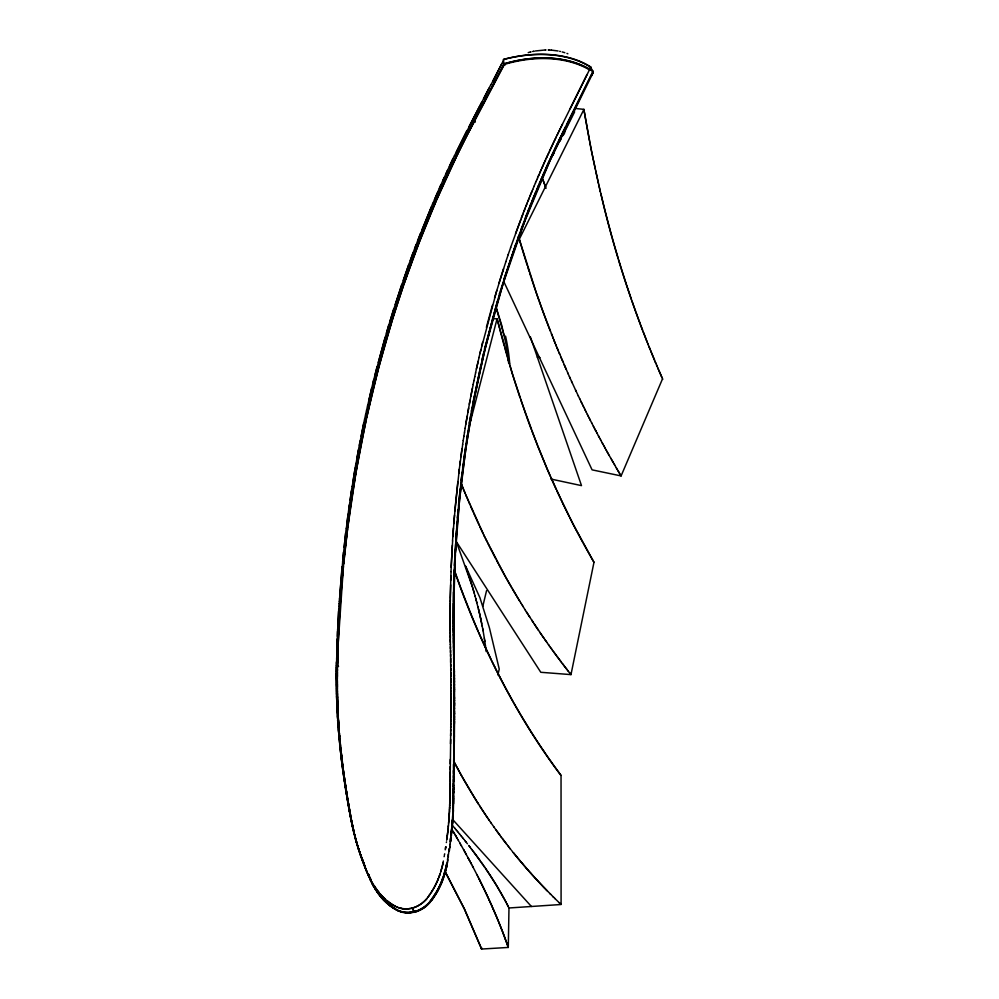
<?xml version="1.0" encoding="UTF-8"?>
<svg xmlns="http://www.w3.org/2000/svg" width="999" height="999" viewBox="0 0 999 999"><rect width="100%" height="100%" fill="white"/><g stroke="black" fill="none" stroke-linecap="round" stroke-linejoin="round"><path stroke-width="1.5" d="M336.263 677.347L336.426 678.983M336.426 677.085L336.263 675.736M337.362 679.582L337.387 686.9M450.212 617.157L450.099 621.977M450.861 698.101L450.974 693.93M450.849 700.699L450.974 697.027M450.849 701.748L450.974 699.088M453.334 618.581L453.484 592.02M454.046 705.744L454.195 695.379M454.195 706.256L454.033 711.538M454.545 705.369L454.545 702.859M454.533 708.441L454.545 705.032M336.263 676.535L336.426 678.433M336.426 676.273L336.263 674.924M336.975 678.621L337.125 681.293M337.125 679.133L336.975 678.084M450.099 616.033L450.224 612.424M450.212 614.785L450.087 619.592M450.849 703.833L450.974 701.698M450.836 706.455L450.974 702.222M450.961 704.832L450.836 709.64M454.033 708.366L454.195 701.573M454.183 712.05L454.195 709.402M454.545 708.291L453.996 719.392M454.533 710.976L454.52 717.045M336.426 675.461L336.276 674.113M337.362 678.883L337.387 675.212M450.099 613.661L450.237 610.064M450.961 708.004L450.824 712.287M450.949 710.651L450.799 715.434M454.021 714.173L454.033 712.062M454.17 717.307L454.17 715.222M454.52 714.085L454.533 713.049M454.508 718.144L454.52 716.633M336.426 674.662L336.276 673.314M336.438 673.85L336.288 671.965M336.975 676.473L337.362 682.567M337.125 676.985L336.988 674.849M450.112 611.288L450.249 607.704M450.799 715.946L450.924 713.823M454.17 717.831L453.983 721.952M454.145 720.404L453.971 724.013M454.495 719.717L454.508 717.906M454.508 719.243L454.47 723.85M454.483 722.552L454.495 721.453M336.438 673.314L336.288 671.141M337.375 676.548L337.412 672.489M337.138 675.361L337.013 673.214M450.124 608.928L450.274 605.344M450.786 717.494L450.911 715.908M450.761 720.054L450.911 716.42M450.899 718.993L450.749 722.127M454.133 722.452L453.946 726.635M454.12 725.037L453.921 729.345M454.483 723.651L454.358 736.338M336.451 671.69L336.301 670.317M450.874 721.041L450.724 724.774M450.861 723.663L450.699 727.759M453.271 786.663L453.309 783.191M453.346 779.37L453.246 789.472M453.421 788.361L453.808 785.251M453.484 782.067L453.384 775.649M454.095 727.16L453.896 732.342M453.783 788.373L453.796 786.925M453.808 785.776L453.846 780.931M454.07 730.144L453.846 736.837M453.783 788.086L453.733 792.719M453.846 781.168L453.871 778.77M336.463 670.878L336.313 669.48M337.15 673.738L337.013 672.664M337.387 674.525L337.4 673.513M337.163 673.189L337.038 670.978M450.149 606.58L450.299 602.996M449.975 784.964L450.037 779.794M449.962 786.375L450.112 783.466M450.137 781.73L450.074 776.011M449.937 788.536L450.099 785.776M450.174 778.121L450.212 774.899M450.836 726.086L450.649 731.305M450.799 729.457L450.599 735.801M453.234 790.271L453.421 788.636M453.521 778.296L453.434 770.691M453.396 790.534L453.771 788.91M453.871 778.858L453.946 771.977M453.558 774.225L453.446 769.792M454.033 733.691L453.621 768.88M453.933 772.314L453.971 769.118M454.308 741.433L454.37 735.851M336.463 670.042L336.326 668.643M450.174 604.22L450.349 599.475M450.087 774.949L450.124 771.927M450.212 774.375L450.187 766.583M450.074 787.961L449.925 789.335M450.262 770.117L450.674 739.485M450.749 733.066L450.499 743.805M450.062 788.76L449.912 790.409M453.284 603.296L453.346 624.525M453.221 791.345L453.234 790.546M453.608 769.779L453.509 764.41M453.771 743.518L453.833 738.186M453.221 792.132L453.396 790.796M453.746 791.208L453.196 793.206M453.971 769.692L453.996 766.695M453.696 761.738L453.896 746.166M454.308 740.509L454.208 749.287M453.996 767.419L454.158 753.171M453.683 796.215L453.733 792.294M454.158 753.795L454.208 748.925M336.476 669.218L336.338 667.807M336.488 668.368L336.351 667.245M337.175 671.515L337.063 669.592M337.412 672.752L337.462 669.068M450.199 601.873L450.649 584.877M450.224 763.885L450.287 759.415M450.049 789.834L449.887 792.032M450.025 790.896L449.875 793.119M453.459 602.11L453.708 583.116M453.184 794.292L453.371 792.657M453.371 793.194L453.159 796.49M336.501 667.819L336.363 665.858M337.2 670.117L337.075 668.481M450 792.532L449.85 794.23M453.134 797.614L453.334 795.379M453.321 796.478L453.121 798.738M453.683 796.166L453.096 799.862M453.646 798.538L453.671 797.252M336.513 666.982L336.376 665.309M337.437 670.454L337.113 666.845M450.249 598.351L450.924 575.986M449.825 795.916L449.987 793.631M449.975 794.754L449.812 797.04M453.271 799.287L453.059 802.422M453.633 799.712L453.646 798.326M453.608 800.886L453.633 799.4M506.73 903.546L508.978 907.979L508.291 947.439L481.555 949.05L464.248 908.678L445.304 871.915L446.59 867.057M336.538 665.596L336.413 663.686M449.787 798.176L449.937 796.44M449.925 797.564L449.737 800.449M449.9 798.701L449.725 801.023M453.047 802.984L453.234 801.56M453.209 802.697L453.022 804.12M453.596 802.047L453.608 800.486M453.596 801.573L453.171 814.997M453.546 803.808L453.571 802.672M336.551 665.047L336.451 662.337M337.475 668.418L337.287 665.746M337.25 667.369L337.849 646.865M337.487 667.844L338.186 644.78M449.862 800.699L449.712 801.585M453.184 803.833L452.997 804.969M336.576 663.423L336.463 661.8M449.7 802.16L449.85 801.26M449.825 802.11L449.687 802.996M453.171 804.682L453.159 805.519M336.613 662.075L337.2 638.923M337.287 665.471L337.587 654.457M449.812 802.684L449.675 803.558M449.812 802.959L449.775 804.083M452.972 806.368L453.109 807.192M336.688 659.24L337.525 631.38M453.746 587.537L454.32 569.842M449.662 804.12L449.625 805.219M449.75 805.182L449.6 806.056M449.737 805.456L449.55 807.429M452.934 807.754L453.071 808.578M452.922 808.029L453.047 809.128M450.661 580.481L451.086 571.553M337.525 651.947L338.149 639.31M453.846 578.683L455.656 543.668M452.897 808.865L453.034 809.689M481.618 947.614L481.568 949.05L480.781 947.015M452.872 809.415L453.009 810.239M453.384 810.014L453.359 810.713M449.687 807.117L449.525 807.991M452.859 809.977L452.897 812.811M337.787 644.367L338.599 629.27M450.974 571.615L452.36 545.254M449.662 807.679L449.45 809.977M453.359 810.988L453.146 815.371M338.286 642.22L343.431 566.358M449.637 808.228L449.425 810.551M452.834 810.539L452.809 814.56M451.148 567.195L452.622 540.921M337.462 636.413L337.637 628.87M338.099 636.825L339.423 614.235M454.358 565.471L456.518 530.756M337.799 628.883L338.599 611.301M449.538 810.514L449.263 813.448M452.709 813.398L452.972 818.543M337.924 626.373L338.748 608.791M449.513 811.088L449.45 812.249M338.586 626.798L339.585 611.738M455.369 554.72L453.808 601.123L453.996 648.688M452.622 815.147L453.022 817.607M455.494 552.41L459.552 499.737L465.771 448.938M449.425 812.836L449.2 814.597M452.559 816.308L452.772 821.528M449.363 813.985L449.125 815.746M452.647 817.457L452.51 819.717M339.435 611.763L339.735 609.228M449.288 815.147L449.051 816.882M452.997 818.169L452.884 819.829M338.911 608.803L338.911 606.293M452.51 540.983L454.52 515.184M339.073 606.306L339.073 603.783M339.598 609.253L339.897 606.73M449.213 816.283L448.938 818.531M339.235 603.796L339.248 601.286M339.76 606.755L340.072 604.233M455.781 539.373L457.167 522.215M452.347 819.717L452.547 824.45M339.398 601.298L339.41 598.776M339.922 604.258L340.234 601.735M452.784 536.65L453.396 528.046M449.138 817.407L448.901 819.08M452.31 820.279L452.31 822.439M339.573 598.788L342.045 566.658M340.097 601.76L340.422 599.238M339.747 596.291L343.494 552.11M340.272 599.263L340.597 596.74M452.435 820.816L452.347 821.902M340.447 596.765L342.407 574.525M449.026 819.043L448.601 822.814M452.747 821.815L452.684 822.639M340.634 594.28L343.306 564.785M456.693 526.498L458.254 509.515M448.951 820.117L448.514 823.9M452.659 822.914L452.597 823.738M453.708 523.763L457.854 481.568M452.11 822.976L452.447 825.698M452.06 823.513L451.848 827.846M457.367 517.994L458.641 505.307M452.097 825.124L449.388 850.823M452.36 826.523L451.71 833.278M454.77 511.001L459.34 469.143M448.626 823.863L448.301 826.098M451.735 827.297L451.748 828.97M342.707 569.667L345.866 540.771M458.504 505.332L460.352 488.573M448.476 825.511L448.189 827.234M451.635 828.408L451.623 830.132M342.657 561.8L345.642 532.991M343.681 563.923L347.54 529.245M448.364 826.635L447.952 829.57M451.523 829.545L451.511 831.305M458.903 501.123L460.814 484.428M343.644 559.964L348.813 517.207M451.398 830.706L451.461 835.501M448.139 828.958L447.814 830.768M451.286 831.892L451.048 835.514M448.002 830.144L447.752 831.368M344.156 547.327L346.216 528.259M447.877 831.343L447.477 833.79M460.664 484.44L462.287 472.015M447.814 831.942L447.252 835.601M461.138 480.307L463.336 463.798M346.278 536.038L350.1 507.892M447.527 834.365L447.177 836.2M450.674 837.324L450.974 839.485M458.716 473.339L462.699 444.468M450.599 837.924L450.499 840.022M346.366 528.284L348.039 514.148M447.34 835.876L447.102 836.8M450.524 838.523L450.462 840.309M347.839 526.91L355.944 472.452L366.096 420.005M447.265 836.475L447.028 837.387M450.949 839.759L450.836 840.609M346.953 523.563L349.325 504.832M462.662 467.932L465.621 447.39M447.19 837.075L446.803 839.135M459.752 465.084L460.289 460.964M450.799 840.896L450.686 841.757M447.003 838.536L446.64 840.246M450.212 840.883L450.262 841.757M460.839 456.843L461.988 448.626M463.736 459.702L466.221 443.306M348.826 509.502L351.398 490.871M349.313 512.562L352.16 493.956M446.328 842.532L446.541 841.845M449.65 845.004L449.912 844.355M449.975 846.84L449.85 847.714M350.149 500.187L352.11 486.251M350.624 503.246L357.48 461.95M466.083 446.84L474.438 397.764L484.677 350.524M462.587 444.53L463.311 440.384M449.275 848.713L448.963 849.649M449.225 849.038L446.915 865.484M466.083 443.331L467.47 435.177M445.616 847.302L445.841 846.665M445.791 846.977L445.479 848.251M445.741 847.289L445.529 847.939M448.988 850.611L449.088 849.974M463.199 440.447L463.936 436.301M445.641 847.926L445.379 848.875M466.695 439.26L468.119 431.131M445.454 849.175L445.229 849.799M463.823 436.363L464.572 432.242M352.26 486.276L355.132 467.919M352.734 489.36L358.291 457.43M464.46 432.305L465.222 428.184M448.214 854.482L448.389 857.117M352.997 481.68L355.931 463.374M465.109 428.246L468.668 408.104M467.982 431.168L468.781 427.097M444.705 853.82L444.393 854.969M465.771 424.213L467.145 416.158M468.631 427.135L470.829 415.072M444.38 855.806L444.105 856.68M447.465 859.028L447.814 860.551M469.305 423.114L472.265 407.13M447.614 861.687L447.465 862.537M447.34 863.273L447.352 863.186A90.385 78.197 -48.1 0 1 441.758 882.567L437.337 891.682L431.843 900.124M356.081 463.399L358.404 449.8M467.844 412.162L470.129 400.162M356.88 458.866L360.115 440.821M471.403 411.126L481.019 364.36M443.356 861.013L443.194 861.887M358.154 457.442L359.977 448.439M469.28 404.195L472.427 388.361M358.991 452.934L364.448 426.173M472.852 403.196L483.666 352.959M446.516 864.41L446.89 863.323L446.491 864.547M359.403 445.342L363.736 423.027M470.779 396.278L473.214 384.453M446.628 864.709L446.328 865.384M360.714 443.968L365.384 421.765M443.206 862.437L442.919 863.273A77.959 67.607 -47.8 0 1 442.395 865.559M361.151 436.388L364.672 418.606M446.541 865.134L446.266 865.671A79.133 68.706 -48 0 1 445.741 867.981L443.981 874.462M446.89 865.621L446.628 866.87M473.101 384.515L474.013 380.557M556.805 490.759L573.176 524.35L593.98 562.3L570.978 674.612L540.796 672.29L455.681 540.621M443.094 862.986L443.069 863.136A78.097 67.732 -47.8 0 1 442.52 865.559L442.257 866.145M446.466 865.546L446.428 865.696A79.283 68.844 -48 0 1 445.904 868.019L443.806 874.999M473.901 380.631L474.825 376.685M474.712 376.748L475.649 372.814M365.247 421.765L366.333 417.357M364.822 418.631L365.634 414.198M475.536 372.877L478.196 361.288M366.558 417.832L378.708 367.345L392.944 317.682M365.771 414.223L366.596 409.802M366.196 417.37L367.307 412.974M476.373 369.018L479.07 357.467M366.745 409.84L367.582 405.419M367.17 412.974L368.281 408.591M367.719 405.457L371.653 388.037M368.144 408.603L369.268 404.233M497.889 674.987L499.238 669.093L489.498 628.146M368.718 401.086L373.763 379.433M369.143 404.245L373.376 386.925M481.743 360.577L497.402 300.986M478.958 357.53L480.844 349.862M370.142 399.887L375.512 378.359M479.845 353.721L496.803 290.472M482.804 606.331L486.538 590.709M481.655 346.141L482.567 342.357M484.428 349.213L499.562 293.706M485.164 348.514L503.046 283.766L525.024 220.329M372.839 383.766L377.035 366.633M374.313 382.642L378.808 365.609M442.37 866.145L440.646 871.94M374.975 375.187L385.102 337.275M442.232 866.732L440.484 872.464M376.461 374.101L379.932 361.388M470.054 422.939L497.077 318.768L492.47 318.781M486.376 327.36L492.432 305.157M378.284 362.437L388.748 324.887M379.807 361.401L384.553 344.667M380.944 357.192L385.739 340.509M445.354 872.015L441.958 882.067M385.614 340.509L386.938 336.376M386.813 336.376L393.131 315.884M386.438 333.179L393.793 308.541M494.542 297.827L503.546 268.818M388.024 332.255L390.484 324.038M499.413 293.731L515.859 243.843M390.122 320.829L401.748 284.34M391.745 319.955L398.326 299.675M393.269 316.646L403.484 285.427M498.901 283.291L505.881 261.676M394.28 311.813L396.878 303.708M443.968 875.049L442.445 878.945M503.846 279.308L518.356 236.863M443.881 875.311L441.745 880.781M395.217 304.533L408.728 264.473M398.189 299.675L409.303 267.782M399.525 295.654L413.611 256.006M440.272 873.488L439.548 875.249M505.769 261.75L508.266 254.57M440.184 873.738L439.935 874.5M508.154 254.645L510.689 247.515M403.821 284.44L419.143 242.507L436.188 200.936M403.259 280.394L413.049 252.697M510.576 247.577L520.804 219.618M439.847 874.749L439.448 875.511M439.56 875.536L438.986 876.785M410.601 263.836L416.546 248.227M410.289 260.577L415.984 244.905M515.546 233.566L522.739 214.56M518.219 236.9L549.999 160.714L593.281 72.24L591.508 75.799M439.36 876.073L438.923 876.935M520.766 229.957L525.424 217.982M442.495 879.282L441.57 881.255M414.647 248.838L420.467 233.329M414.947 252.11L419.518 240.509M438.873 877.397L438.336 878.471M521.341 218.007L523.389 212.874M417.607 241.084L432.804 203.247M417.894 244.355L425.549 225.299M525.274 218.019L527.372 212.962M523.276 212.949L524.7 209.515M525.924 216.346L529.345 207.954M523.926 211.276L525.349 207.842M441.845 880.993L441.196 882.192M438.449 878.483L437.974 879.395M420.891 236.663L427.085 221.541M525.237 207.917L526.673 204.495M527.884 211.326L531.343 202.972M525.899 206.244L527.335 202.822M438.324 878.795L437.912 879.545M441.658 881.468L441.133 882.342M422.102 229.57L431.356 207.018M527.222 202.909L528.671 199.5M529.857 206.318L532.679 199.65M527.897 201.236L529.345 197.827M441.883 882.229L441.758 882.529A71.903 62.625 -48.1 0 1 431.443 900.661L424.887 907.254L416.795 911.587M529.233 197.902L530.694 194.505M531.868 201.336L534.715 194.693M529.907 196.241L532.055 191.196M533.216 198.027L536.088 191.396M441.283 882.392L440.372 884.115A71.878 62.575 -48.1 0 1 435.901 892.781L433.603 896.403M426.96 221.528L428.621 217.794M531.268 192.932L532.742 189.535M437.962 879.719L437.1 881.43A70.492 61.301 -48 0 1 432.717 889.934L432.267 890.683M441.221 882.554L440.522 884.177A72.065 62.737 -48.1 0 1 436.039 892.869L432.067 898.625M428.509 217.782L430.182 214.048M532.629 189.623L534.115 186.239M535.252 193.069L537.462 188.099M437.837 880.019L437.275 881.318M430.057 214.048L441.383 188.149M534.003 186.313L535.501 182.942M536.625 189.785L538.861 184.815M431.618 210.314L436.388 199.188M535.402 183.017L536.201 181.294M538.011 186.488L540.259 181.531M536.088 181.368L536.9 179.645M536.8 179.72L537.612 177.997M539.41 183.204L542.382 176.623M432.929 203.297L440.884 184.765M537.499 178.072L539.023 174.713M538.211 176.436L540.459 171.428M503.771 281.531L592.082 469.855L621.091 475.924L662.524 378.846M434.528 199.575L437.749 192.183M540.821 179.932L543.818 173.351M436.6 200L456.318 157.005M539.622 173.152L541.171 169.793M541.058 169.867L542.981 165.697M542.957 175.012L544.53 171.716M437.999 195.492L444.692 180.807M541.783 168.232L543.344 164.872M545.117 170.117L545.616 169.268M544.393 171.753L545.254 170.08M439.373 188.499L444.205 177.435M543.231 164.96L544.068 163.249M545.479 169.306L549.263 161.176M544.43 162.437L543.593 164.148M546.565 166.858L545.841 168.494M544.692 161.701L545.529 160.002M545.167 160.814L544.318 162.512M546.928 166.046L547.652 164.435M545.417 160.077L546.628 157.58M442.669 181.144L447.577 170.117M442.907 184.465L448.052 173.501M546.153 158.466L546.99 156.768M548.751 162.013L548.014 163.624M546.878 156.855L547.727 155.17M549.113 161.214L549.987 159.578M547.252 156.044L548.813 152.785M550.349 158.779L549.475 160.402M548.339 153.659L549.912 150.424M550.574 158.017L551.448 156.393M551.086 157.193L550.212 158.816M446.241 177.148L460.189 148.164M551.298 156.431L553.259 152.485M446.004 173.814L452.722 159.178M550.636 148.863L549.438 151.286M551.66 155.644L552.022 154.857M550.998 148.077L550.162 149.725M552.385 154.083L553.983 150.924M550.886 148.152L552.097 145.742M551.361 147.303L551.723 146.516M553.483 151.736L554.345 150.15M449.637 169.842L451.348 166.209M551.985 145.817L552.822 144.181M554.208 150.187L555.082 148.601M449.4 166.508L454.458 155.557M552.347 145.042L553.933 141.846M554.57 149.413L556.181 146.266M553.084 143.481L553.446 142.707M555.307 147.864L556.918 144.718M554.195 141.146L555.494 138.561M554.695 140.235L553.821 141.92M556.406 145.529L557.717 143.057M453.683 650.149L453.946 646.603C449.812 469.068 484.977 289.585 564.51 130.245L564.622 132.942L563.061 135.502M554.982 139.473L555.894 137.725M557.167 143.918L558.916 140.547M555.781 137.8L556.293 136.888M557.105 135.202L556.181 136.963M558.366 141.421L559.727 138.886M454.582 155.607L466.883 130.532M454.807 158.953L463.736 141.021M557.405 134.453L557.917 133.529M556.992 135.29L557.517 134.365M559.178 139.748L560.539 137.2M456.755 156.119L458.054 153.434M558.216 132.767L558.741 131.843M557.804 133.604L558.329 132.68M559.977 138.074L561.351 135.527M456.331 151.998L481.655 102.323M558.628 131.93L559.153 131.006M560.801 136.401L562.175 133.854M458.491 152.535L459.802 149.862M559.452 130.245L559.977 129.321M559.04 131.081L559.565 130.157M561.613 134.728L562.999 132.168M560.689 127.71L561.113 127.01M560.277 128.559L560.801 127.635M559.865 129.395L560.389 128.471M563.411 131.331L562.437 133.042M460.252 148.963L466.958 135.589M561.613 125.849L562.499 124.213M561.151 126.786L561.875 125.462M560.839 127.397L561.413 126.386M563.723 130.432L564.635 128.846M563.424 131.056L564.173 129.783M563.274 131.356L563.723 130.707M562.075 124.912L587.087 74.463M570.154 108.754L590.509 67.682M564.647 128.571L592.919 71.591A12.15 9.441 -17.2 0 0 590.397 67.782M564.185 129.508L565.559 126.998M566.733 124.625L593.069 71.553A103.209 70.405 -22.2 0 0 504.283 63.861L463.623 141.009M520.067 241.845L519.305 239.223L583.94 109.353L584.315 111.588M552.971 155.132L554.37 152.347M559.952 141.184L561.351 138.386M562.749 135.589L574.625 111.863M465.522 137.475L470.929 126.96M503.608 60.215L491.021 84.69M467.407 134.703L504.42 64.386A103.259 70.467 -22.2 0 1 589.248 69.693M501.835 63.686L492.844 81.169M468.806 127.073L479.795 105.882M490.909 84.603L479.907 105.944M489.073 88.137L483.528 98.764M472.614 123.476L504.183 63.711A12.275 3.746 56 0 1 503.521 60.115M432.205 890.983L431.481 891.932M431.643 891.682L432.817 889.984A70.654 61.451 -48 0 0 437.212 881.468M431.58 891.982L430.644 893.218M431.418 892.232L429.245 895.254M433.554 896.765L431.868 898.9M430.194 894.068L429.145 895.391M427.859 897.327L429.233 895.454M432.092 898.863L430.219 901.086M431.905 899.125L431.393 899.824M428.758 896.115L427.909 897.264M431.306 899.949L430.382 901.135A29.246 25.837 -49.1 0 1 414.448 911.662L412.712 912.162M427.285 898.064L427.247 898.113A27.722 24.463 -49 0 1 412.225 908.091L412.013 908.253M430.444 901.922L429.77 902.709A28.247 24.963 -49.2 0 1 419.692 910.389L410.339 912.899M416.658 911.637L415.584 912A7.118 1.336 78.2 0 0 415.584 911.65M528.209 52.635L528.846 52.46M529.308 52.335L530.282 52.073M530.469 52.023L531.093 51.873M532.704 51.498L533.404 51.349M533.516 51.324L534.215 51.186M413.623 912L414.473 911.825A14.473 3.484 76.8 0 1 412.225 908.203A27.885 24.613 -49 0 0 427.335 898.188M414.86 912.212L406.581 912.936L397.764 910.688L398.863 911.175A28.959 25.599 -49.1 0 0 409.615 912.949L410.177 912.911M411.613 908.216L410.876 908.478M413.411 911.862L412.075 912.274M411.064 908.328L410.389 908.566M535.377 50.974L545.229 49.975M412.537 912.025L411.451 912.349M410.252 908.466L408.766 908.778M409.802 908.528L408.479 908.815M411.151 912.224L410.389 912.474M408.641 908.665L407.892 908.865M410.539 912.287L409.602 912.537M410.239 912.312L408.141 912.587M508.978 907.979L561.088 904.507L561.038 775.324L559.865 773.75M407.617 908.753L406.668 908.928M409.453 912.374L407.317 912.587M407.317 908.778L406.206 908.928M545.417 49.962L546.028 49.95M406.556 908.803L405.894 908.928M407.992 912.412L406.506 912.562M405.769 908.803L405.107 908.915M548.189 49.962L548.863 49.987M405.457 908.803L404.807 908.915M407.167 912.412L405.731 912.512M548.975 49.987L549.65 50.012M404.995 908.79L404.695 908.778M406.368 912.374L403.559 912.237M550.549 50.062L551.223 50.1M551.56 50.125L558.079 50.986M403.371 908.803L404.12 908.74M403.971 908.728L402.222 908.653M576.51 108.591L583.828 109.353L591.096 149.326L600.274 191.796M403.421 908.678L402.46 908.69M405.045 912.262L401.011 911.662M537.3 357.142L540.047 357.63M403.346 912.025L401.273 911.725M401.123 908.453L402.16 908.503L400.574 908.328M550.998 479.07L581.505 485.626L530.332 336.725M559.652 51.311L560.389 51.473M401.061 908.303L400.499 908.166M399.787 908.141L400.424 908.153L399.463 908.041M562.162 51.923L564.81 52.697M401.248 911.538L399.063 910.826M399.538 907.916L398.564 907.766M398.651 907.641L396.79 907.104L397.752 907.329M566.97 53.434L567.844 53.759M398.876 910.751L393.631 907.966M398.738 910.888L397.152 910.189M396.878 906.98L394.967 906.23M395.716 906.443L395.117 906.318M396.541 909.889L397.152 910.401M397.19 910.414L395.529 909.502A70.342 62.35 -45.7 0 1 380.869 896.952L384.453 900.898M396.103 909.652L395.454 909.29M395.404 909.053L389.41 905.319L383.379 899.55M395.242 909.34L392.719 907.379M392.869 905.007L394.031 905.531L392.457 904.744M392.844 904.807L391.183 903.908M392.432 904.545L390.746 903.608M393.394 908.029L391.708 906.905M391.183 903.733L390.422 903.383M392.145 906.98L391.283 906.605M390.746 903.433L389.685 902.859M391.596 906.605L385.864 902.234M391.383 906.455L388.773 904.732M389.797 902.759L388.811 902.222M389.585 902.596L388.586 902.047M388.474 901.772L387.412 901.135M388.249 901.597L386.688 900.536M388.648 904.382L384.79 900.973M387.3 900.836L386.438 900.324M385.676 899.462L384.677 898.775M385.427 899.237L383.753 897.889M386.113 902.459L381.793 897.814M384.69 898.563L383.529 897.689M338.561 666.358L337.537 665.396C341.633 476.66 385.939 287.824 474.687 120.692L475.374 122.053M560.938 904.357L559.253 902.746M559.552 903.034L554.745 898.363M555.019 898.638L552.934 896.578M383.666 897.589L382.817 896.977M553.583 897.214L546.728 890.309M550.686 894.33L549.925 893.556M383.154 897.077L381.618 895.703M547.452 891.046L546.053 889.622M546.478 890.059L543.406 886.875M545.916 889.472L544.992 888.511M382.767 896.69L381.343 895.404M544.755 888.273L544.068 887.562M543.98 887.474L541.383 884.739M543.194 886.637L540.297 883.591M541.096 884.44L536.401 879.407M383.166 899.575L372.04 883.591M540.084 883.366L539.46 882.704M539.16 882.379L538.411 881.58M538.224 881.38L537.45 880.544M537.25 880.331L533.703 876.46M536.163 879.145L535.564 878.496M535.389 878.308L534.665 877.509M534.477 877.309L529.57 871.852M381.655 895.516L380.694 894.679M533.454 876.185L532.779 875.436M452.959 819.842L531.406 906.48M532.43 875.049L531.68 874.212M531.393 873.9L530.669 873.076M530.506 872.901L527.347 869.33M529.27 871.515L528.371 870.491M381.118 894.917L380.119 894.018M528.221 870.329L525.124 866.77M527.185 869.142L526.223 868.031M526.061 867.844L519.505 860.164M380.644 894.38L379.932 893.78M524.812 866.42L524.125 865.609M523.788 865.209L522.877 864.16M381.643 897.851L380.919 896.977A91.109 81.006 -44 0 1 370.829 880.643L370.267 879.882M521.903 863.011L522.639 863.873M452.197 825.174L454.932 828.408M521.715 862.786L520.616 861.488M520.404 861.225L517.132 857.292M454.795 828.246L456.493 830.269M519.118 859.702L518.444 858.878M456.406 830.169L457.592 831.593M518.244 858.641L512.999 852.222M457.492 831.48L459.528 833.94M516.92 857.042L516.221 856.193M515.959 855.868L514.972 854.657M459.478 833.878L461.513 836.375M514.747 854.395L514.11 853.596M461.351 836.188L462.587 837.711M513.811 853.233L513.286 852.584M462.5 837.599L463.199 838.473M379.47 892.969L377.859 891.17M463.374 838.685L464.11 839.61M511.838 850.773L512.387 851.448M464.597 840.221L465.297 841.096M511.113 849.862L510.027 848.488M465.172 840.933L465.884 841.832M510.389 848.938L509.315 847.577M465.746 841.67L467.42 843.793M569.53 672.777L570.978 674.612L566.658 669.093M378.971 892.344L377.772 891.058M379.657 895.504L380.681 896.777L378.059 893.106M568.381 671.316L567.807 670.579M508.666 846.752L507.667 845.479M508.928 847.09L508.341 846.34M567.232 669.842L564.647 666.495M565.796 667.981L566.371 668.731M506.88 844.467L507.467 845.216M469.23 846.116L470.129 847.277M468.731 845.479L471.341 848.863M565.222 667.245L562.35 663.511M506.356 843.78L504.058 840.783M506.68 844.205L504.857 841.832M563.498 665.009L564.36 666.121M471.266 848.763L472.327 850.149M562.924 664.26L553.271 651.323M504.557 841.433L500.936 836.638M378.971 894.617L376.673 891.108M503.796 840.434L502.46 838.661M472.215 850.012L473.276 851.41M560.639 661.251L561.213 662M559.79 660.114L560.364 660.876M473.164 851.26L473.776 852.085M473.738 852.035L474.338 852.834M558.653 658.603L559.215 659.365M558.366 658.216L556.942 656.318M501.498 837.387L499.55 834.764M474.587 853.158L475.087 853.833M474.188 852.622L476.311 855.481M556.381 655.556L555.819 654.782M559.715 773.551L558.466 771.852M560.901 775.399C514.56 713.486 479.67 643.518 454.358 570.579M500.099 835.514L498.776 833.703M475.337 854.157L480.432 861.15M376.386 889.147L377.572 890.521M554.682 653.246L555.531 654.395M558.179 771.478L556.493 769.18M499.35 834.49L497.327 831.73M476.548 855.806L477.035 856.468M377.497 890.409L376.86 889.822M553.833 652.097L554.395 652.859M498.626 833.516L498.051 832.729M477.272 856.792L483.066 864.884M553.434 651.548L551.011 648.214M556.181 768.731L554.57 766.52M497.764 832.329L496.128 830.082M552.147 649.775L551.585 648.988M497.14 831.468L496.565 830.669M377.934 893.218L377.26 891.97M550.399 647.364L551.161 648.413M554.295 766.146L550.986 761.5M496.228 830.206L493.768 826.772M550.449 647.439L546.64 642.082M549.338 645.866L548.488 644.692M376.935 889.634L376.148 888.81M493.931 826.997L491.158 823.076M481.318 862.412L482.205 863.66M546.253 641.533L545.691 640.746M546.815 642.332L541.083 634.09M550.736 761.151L549.338 759.178M544.855 639.547L545.417 640.347M549 758.691L547.552 756.618M482.505 864.073L484.79 867.369M491.246 823.188L490.596 822.252M544.03 638.349L542.632 636.351M490.684 822.377L489.123 820.129M376.298 888.735L375.649 888.074M547.327 756.28L545.566 753.733M483.878 866.046L485.989 869.13M541.808 635.152L542.357 635.951M376.96 891.845L375.899 889.947M489.348 820.454L488.411 819.093M376.211 888.611L375.025 887.137M541.246 634.34L536.288 627.022M545.342 753.408L543.756 751.073M488.836 819.717L486.376 816.096M539.872 632.317L540.422 633.129M487.662 817.994L487.087 817.145M485.726 868.743L488.374 872.664M543.643 750.923L540.222 745.828M486.95 816.945L485.664 815.047M486.251 869.505L489.922 875.012M537.937 629.482L538.486 630.294M537.112 628.246L537.662 629.07M486.088 815.684L485.202 814.36M536.013 626.61L535.189 625.374M536.525 627.384L528.109 614.522M484.915 813.935L483.641 812.012M485.302 814.51L481.63 808.953M534.365 624.138L534.915 624.962M539.922 745.379L538.498 743.231M488.598 873.001L494.255 881.78M533.279 622.489L531.63 619.992M538.224 742.806L536.8 740.646M482.904 810.888L479.632 805.856M375.112 887.274L374.625 886.513M536.463 740.109L534.952 737.799M490.571 876.011L490.134 875.349M480.894 807.816L477.909 803.171M490.784 876.323L491.396 877.272M528.921 615.796L529.732 617.057M534.715 737.424L533.091 734.902M491.595 877.584L494.967 882.929M375.624 889.847L375.149 889.098M528.371 614.947L527.297 613.261M374.775 886.45L374.413 885.863M527.709 613.898L526.373 611.8M532.892 734.59L531.243 731.992M526.748 612.412L525.037 609.69M478.608 804.27L476.373 800.723M477.772 802.946L474.8 798.213M531.106 731.768L529.408 729.07M525.137 609.852L522.714 605.981M476.061 800.236L462.662 777.684M374.325 886.038L373.364 884.452M529.345 728.958L527.647 726.223M523.051 606.518L521.728 604.383M494.493 882.167L495.666 884.065M474.525 797.764L473.239 795.679M521.066 603.321L521.915 604.682M527.522 726.023L525.799 723.226M495.204 883.303L497.752 887.499M374.887 888.673L374.438 887.587M521.103 603.384L519.505 600.774M472.964 795.229L471.69 793.131M495.904 884.44L496.366 885.201M519.093 600.099L519.755 601.173M525.711 723.089L520.779 714.884M507.617 580.556L518.706 599.462M518.444 599.025L519.243 600.337M497.052 886.338L496.603 885.576M517.907 598.139L516.583 595.941M471.416 792.669L470.167 790.596M497.277 886.712L504.582 899.487M620.154 474.363L621.091 475.924M516.058 595.054L514.473 592.395M469.592 789.635L468.618 788.011M619.23 472.802L620.292 474.587M619.492 473.251L617.107 469.205M520.417 714.26L519.168 712.15M498.226 888.298L499.413 890.309M452.172 829.807L453.696 832.379M617.906 470.554L618.693 471.903M514.21 591.945L512.362 588.811M468.481 787.774L464.185 780.369M454.021 832.941L454.72 834.128M453.608 832.242L454.095 833.054M616.321 467.844L617.37 469.655M518.881 711.663L517.332 709.003M454.695 834.09L455.507 835.476M616.445 468.069L614.61 464.897M593.98 562.3L590.884 556.93M455.357 835.226L455.819 836.013M511.575 587.462L510.264 585.202M499.812 890.983L500.574 892.319M456.019 836.363L456.443 837.075M455.694 835.788L456.131 836.55M372.977 883.803L372.515 882.979M613.686 463.311L614.735 465.122M516.933 708.291L515.659 706.081M457.005 838.049L457.979 839.747M456.68 837.487L457.055 838.149M456.343 836.925L456.743 837.612M373.913 886.687L373.551 886.063M613.948 463.761L611.588 459.652M612.375 461.026L613.161 462.4M509.74 584.29L503.346 572.927M458.054 839.884L459.128 841.757M515.334 705.519L513.861 702.921M610.801 458.279L611.85 460.114M590.372 556.031L583.491 543.731M463.911 779.882L459.652 772.277M500.961 892.981L501.71 894.305M459.79 842.919L461.438 845.816M459.64 842.656L460.389 843.98M610.938 458.504L609.115 455.282M373.476 886.288L373.114 885.626M507.342 580.082L505.469 576.76M513.361 702.047L512.137 699.862M608.204 453.671L609.24 455.519M462.387 777.197L461.026 774.762M461.238 845.466L463.686 849.824M608.453 454.133L606.131 449.95M502.085 894.967L503.896 898.238M606.905 451.348L607.679 452.734M511.8 699.263L510.364 696.69M444.88 871.215L464.535 909.252L480.507 946.328M504.945 575.811L484.303 536.113L465.734 494.73M463.836 850.099L465.609 853.308M463.598 849.662L464.06 850.499M605.282 448.426L606.381 450.412M460.889 774.512L454.22 762.175M464.423 851.173L465.022 852.247M604.582 447.152L605.344 448.551M510.139 696.266L508.653 693.568M465.322 852.771L466.046 854.108M603.633 445.429L604.732 447.427M503.084 572.452L500.961 568.581M373.226 885.476L372.902 885.251M504.807 65.272L504.832 65.322A8.217 6.181 12.4 0 1 504.595 64.848L504.47 64.535M603.034 444.33L603.808 445.741M459.378 771.777L458.017 769.28M466.196 854.382L468.044 857.779M465.896 853.82L466.346 854.657M372.302 882.242L371.715 881.493M602.26 442.919L603.084 444.418M582.979 542.807L576.46 530.644M508.528 693.343L504.97 686.75M602.534 443.419L600.724 440.084M500.699 568.094L498.851 564.672M457.879 769.03L456.531 766.52M468.506 858.628L468.843 859.252M468.219 858.091L468.581 858.765M467.932 857.567L468.319 858.266M599.8 438.386L600.899 440.397M504.345 899.05L506.755 903.583M469.08 859.677L470.204 861.787M468.793 859.152L469.38 860.226M599.188 437.237L599.962 438.661M469.505 860.464L470.067 861.525M598.426 435.814L599.263 437.375M498.326 563.698L496.491 560.239M456.243 765.996L455.169 763.973M505.082 900.411L505.506 901.21M470.154 861.7L470.766 862.836M598.726 436.363L596.79 432.729M504.832 686.5L502.747 682.554M470.679 862.674L471.041 863.348M470.941 863.161L471.59 864.397M595.941 431.118L596.903 432.942M454.907 763.461L454.021 761.787M505.719 901.61L506.343 902.796M471.453 864.135L472.689 866.483M596.141 431.506L594.118 427.647M472.477 866.071L472.827 866.732M372.602 884.315L372.227 883.965M594.88 429.095L595.641 430.544M576.211 530.169L569.792 517.694M495.716 558.753L492.345 552.247M502.697 682.454L500.536 678.309M473.101 867.257L477.085 874.962M472.814 866.707L473.151 867.344M593.394 426.248L594.243 427.884M593.618 426.673L591.708 422.977M506.893 903.858L507.38 904.819M499.95 677.172L500.487 678.221M588.861 417.395L591.858 423.276M499.825 676.91L498.339 674.025M507.554 905.131L508.354 906.73M590.359 420.342L589.61 418.868M491.82 551.236L490.022 547.689M498.026 673.401L496.153 669.692M477.547 875.873L477.934 876.647M477.147 875.087L477.472 875.723M588.111 415.921L589.185 418.032M477.984 876.747L478.334 877.434M587.375 414.435L588.349 416.371M478.621 878.009L479.108 878.983M478.496 877.759L478.921 878.596M585.826 411.351L587.499 414.697M569.305 516.72L563.236 504.395M489.51 546.665L487.712 543.081M496.116 669.605L494.905 667.195M479.258 879.27L479.695 880.144M479.008 878.77L479.495 879.757M371.715 882.542L372.09 883.316M371.965 883.054L371.753 882.629M479.757 880.281L480.257 881.293M479.632 880.032L481.131 883.041M586.138 411.963L583.741 407.13M370.941 880.007L370.641 879.382M585.389 410.464L584.652 408.978M494.78 666.92L491.808 660.876M480.382 881.543L482.829 886.525M487.2 542.045L485.427 538.424M583.179 405.969L583.916 407.48M481.868 884.54L481.368 883.541M370.154 878.371L370.841 879.42M582.442 404.47L583.329 406.281M482.105 885.039L483.666 888.261M370.579 879.257L370.304 878.308M581.668 402.884L582.504 404.583M371.453 882.017L371.328 881.755M581.705 402.959L579.62 398.613M580.968 401.436L581.455 402.447M484.915 537.375L483.653 534.765M482.954 886.775L484.503 889.997M491.383 659.977L485.389 647.277M562.999 503.896L547.09 468.906L531.93 431.193M483.791 888.511L485.314 891.707M578.296 395.854L579.757 398.913M483.154 533.716L481.393 530.019M484.74 890.484L486.925 895.129M578.384 396.041L576.123 391.246M485.551 892.207L486.126 893.418M371.116 881.73L369.705 878.196M480.894 528.958L479.882 526.823M486.363 893.918L488.499 898.526M575.536 390.01L576.223 391.446M575.636 390.222L572.052 382.442M487.037 895.379L487.724 896.827M479.145 525.212L478.146 523.064M487.949 897.314L490.034 901.885M485.352 647.202L478.783 632.567M488.723 899L489.273 900.211M556.093 489.223L550.724 477.272M477.647 521.99L476.66 519.817M369.942 877.534L369.355 876.635M571.515 381.256L572.177 382.729M489.385 900.449L490.684 903.321M571.578 381.393L569.905 377.722M476.411 519.28L475.424 517.107M490.147 902.134L492.282 906.892M569.442 376.673L570.167 378.309M569.505 376.823L567.782 372.977M474.937 516.008L473.713 513.261M490.896 903.795L491.545 905.231M369.692 876.972L369.23 876.348M370.204 879.744L369.692 878.583M491.645 905.469L495.429 914.16M370.292 879.52L369.817 878.883M568.169 373.851L556.868 347.402M369.068 875.549L368.456 874.6M369.193 875.848L368.643 875.012M473.214 512.162L472.115 509.677M492.382 907.129L493.206 909.015M368.806 874.962L368.281 874.2M662.724 379.333L655.107 361.65M368.556 874.412L368.057 873.688M369.842 878.433L368.206 875.174M661.862 377.31L660.739 374.75M565.446 367.644L566.146 369.255M550.262 476.223L537.999 446.89M369.168 876.96L368.681 876.285M369.068 877.172L369.518 877.759L368.843 876.66M565.209 367.108L564.16 364.71M471.628 508.566L470.541 506.056M493.319 909.252L494.33 911.6M660.514 374.238L659.178 371.153M478.271 631.38L475.561 625.074M369.068 876.66L368.381 875.611M368.843 876.148L368.269 875.324M469.942 504.657L468.856 502.122M494.43 911.837L496.515 916.72M368.294 874.949L366.833 871.965M367.819 874.287L368.619 875.636M657.854 368.057L658.516 369.605M562.899 361.775L561.975 359.628M367.57 873.7L368.406 875.112M656.53 364.935L657.192 366.496M561.525 358.554L560.951 357.205M468.369 500.986L467.295 498.439M475.299 624.462L472.34 617.382M495.529 914.397L499.625 924.275M367.545 873.188L366.621 871.453M367.157 872.739L367.932 874M655.868 363.374L646.228 339.797M559.702 354.22L559.015 352.597M496.615 916.945L497.564 919.255M366.321 869.205L365.846 868.493M466.808 497.302L464.198 490.984M654.557 360.239L653.246 357.08M365.909 869.717L366.67 871.103M367.083 872.015L366.408 870.928M366.521 871.19L366.933 871.752L366.133 870.266M558.341 350.961L557.654 349.325M497.664 919.48L498.513 921.54M652.809 356.031L651.947 353.921M557.542 349.051L554.507 341.621M465.147 493.294L462.549 486.925M471.953 616.47L470.679 613.336M365.334 868.331L366.221 870.042M365.622 869.03L366.546 870.678M556.418 346.303L555.631 344.38M498.701 922.002L500.524 926.548M365.01 866.021L364.51 865.234M651.51 352.859L650.649 350.736M463.611 489.535L461.026 483.116M470.554 613.024L462.787 593.244M366.084 869.567L364.148 864.747M555.182 343.281L542.919 311.513M365.222 868.056L365.796 868.893M650.212 349.675L648.925 346.466M554.395 341.333L553.733 339.672M456.593 542.432L472.415 586.875M499.712 924.5L503.484 934.152M364.56 864.909L362.924 862.199M365.097 867.269L365.634 868.456M462.075 485.751L461.6 484.577M364.16 863.935L363.561 862.874M364.273 864.21L363.786 863.423M365.047 867.132L364.56 866.383M553.284 338.561L552.509 336.613M363.948 863.373L363.336 862.312M365.184 867.357L364.16 864.909M648.289 344.867L647.652 343.256M364.448 866.108L363.574 863.885M647.227 342.17L640.484 324.825M552.06 335.489L551.398 333.803M537.549 445.741L520.679 399.65M500.711 926.997L501.585 929.245M363.499 862.274L362.912 861.213M363.611 862.549L359.89 853.071M363.174 861.438L362.475 860.102M364.31 865.122L362.225 859.852M363.836 864.073L363.299 862.686M645.741 338.399L644.692 335.676M550.299 330.994L548.975 327.597M501.673 929.47L502.547 931.705M362.962 860.888L361.226 856.892M644.48 335.14L643.219 331.868M548.538 326.461L547.015 322.477M502.634 931.93L505.282 938.998M362.525 859.764L361.938 858.69M362.262 859.54L362.637 860.801M363.386 862.761L363.037 861.862M362.312 859.215L361.201 857.03M642.594 330.219L641.77 328.022M362.974 861.837L362.537 860.701M362.824 861.925L361.813 858.715M542.544 178.809L546.028 188.336M546.578 321.328L545.067 317.307M462.774 593.219L460.189 586.301M503.558 934.365L506.156 941.395M641.558 327.472C624.387 282.33 610.389 235.951 599.725 188.836M361.988 858.366L361.401 857.279M531.256 429.42L526.436 416.246M361.775 857.791L360.951 856.83M640.322 324.163L639.085 320.841M542.907 179.633L545.579 186.95M544.855 316.733L535.352 290.172M361.463 856.942L360.676 855.294M638.673 319.73L637.449 316.383M460.064 585.963L457.155 577.922M361.963 859.652L361.7 858.428M542.707 310.926L541.008 306.243M505.369 939.21L507.017 943.78M361.151 856.093L359.353 851.635M637.237 315.821L636.026 312.45M361.551 858.516L361.151 857.392M506.243 941.607L508.291 947.439L507.929 946.365M360.739 854.969L359.79 852.796M360.09 853.633L360.989 856.193M635.626 311.326L634.615 308.504M540.584 305.07L539.31 301.523M457.03 577.584L454.732 571.091M526.011 415.035L512.2 373.314L497.077 318.768L499.425 328.009M507.092 943.993L507.854 946.153M634.415 307.929L633.416 305.095M538.898 300.337L537.225 295.579M466.058 567.407L465.621 566.146L479.907 597.664L489.41 627.759M360.751 856.28L359.69 853.171M633.216 304.52L632.017 301.099M466.108 567.544L467.145 570.554M536.8 294.38L519.305 239.223M495.929 306.805L501.136 323.264M359.765 852.197L359.952 852.759M361.039 856.38L360.489 854.769M631.43 299.388L630.444 296.503M359.066 850.748L359.578 851.635M359.665 851.922L357.942 846.827M630.244 295.929L627.709 288.399M534.94 288.961L531.256 277.984M467.37 571.203L468.169 573.576M359.478 851.36L358.604 849.3M359.952 853.171L357.605 846.19M520.042 397.777L515.084 382.555M360.214 853.933L359.652 852.509M468.456 574.425L469.455 577.422M627.522 287.812L626.548 284.89M359.49 852.597L359.265 851.335M496.328 308.291L504.12 335.552M358.803 849.35L358.154 847.914L358.541 849.662M626.361 284.303L625.212 280.781M530.856 276.748L529.645 273.039M357.879 847.04L358.516 848.463M359.103 851.41L358.516 849.013M624.825 279.595L621.428 268.881M469.655 578.071L470.404 580.407M529.245 271.79L527.647 266.795M358.229 847.589L357.53 845.466M359.265 851.086L358.916 849.987M358.816 850.536L358.703 849.587M527.247 265.534L525.674 260.489M514.672 381.268L509.865 365.584M470.616 581.043L471.341 583.366M357.679 845.866L356.306 841.907M357.13 844.455L357.779 846.29M621.053 267.682L619.942 264.073M525.474 259.865L523.913 254.77M471.54 583.99L473.951 592.07M357.093 844.542L357.492 845.341M619.755 263.474L618.656 259.827M357.842 846.84L358.391 848.276M523.713 254.121L522.165 248.988M357.692 846.915L357.442 845.516M618.294 258.616L614.697 246.403M472.664 587.674L473.314 589.872M358.042 847.14L357.217 844.729M521.977 248.339L520.254 242.495M509.478 364.26L504.632 347.44M357.692 846.003L356.818 843.381M473.489 590.471L475.124 596.216M354.67 836.051L356.468 841.87M357.367 844.867L356.506 842.282M614.522 245.791L612.412 238.374M474.288 593.256L474.063 592.457M356.668 843.456L356.356 841.72M356.918 843.343L354.57 834.927M355.419 838.91L355.107 837.724L356.705 842.669L356.193 841.158M612.062 237.125L611.201 234.016M501.311 323.901L501.66 325.15M475.074 596.041L478.921 610.913M356.193 841.795L356.044 840.584M504.258 346.066L499.6 328.708M611.026 233.379L609.827 228.996M356.393 841.445L355.731 839.435M355.881 840.659L355.419 838.261M609.665 228.359L608.816 225.2M501.823 325.774L506.256 345.179L508.728 363.386M475.986 599.35L475.774 598.563M355.144 837.174L353.534 831.53M476.148 599.937L476.348 600.711M356.081 840.296L354.27 833.703M608.641 224.575L606.306 215.647M476.61 601.685L476.86 602.659M354.682 835.426L352.747 826.885M354.957 837.125L355.532 838.248M606.143 214.997L605.319 211.788M355.394 837.699L354.133 833.079M605.144 211.139L604.17 207.255M604.008 206.606L603.046 202.697M477.947 606.893L478.134 607.667M355.182 836.862L354.208 833.391M602.884 202.035L600.824 193.481M478.459 609.003L478.696 609.952M353.621 831.193L352.56 827.372M354.195 834.065L353.484 831.056M478.783 610.339L479.882 615.072M479.058 611.475L479.233 612.237M354.195 832.841L352.772 826.273M353.896 832.841L353.683 831.942M599.575 188.174L598.801 184.827M479.37 612.799L479.582 613.748M353.122 829.07L352.622 827.647M353.846 831.867L353.396 829.882M354.146 832.579L353.958 831.805M352.822 828.508L353.234 829.932M598.488 183.491L597.577 179.445M479.67 614.123L480.469 617.694M353.646 830.993L353.446 830.144M353.908 831.543L353.683 830.569M480.094 616.008L479.932 615.259M597.427 178.771L595.629 170.617M352.722 827.347L352.085 825.224M480.219 616.57L480.756 619.005M353.646 830.419L353.446 829.507M352.659 827.072L351.798 823.825M480.519 617.882L482.679 628.583M353.396 829.245L353.209 828.383M595.342 169.256L593.443 160.302M480.794 619.193L480.994 620.117M353.159 828.183L352.984 827.359M481.068 620.491L481.268 621.415M352.197 824.937L351.611 822.914M352.647 827.222L352.372 825.886M593.294 159.603L592.444 155.432M481.343 621.79L481.493 622.527M352.909 826.997L352.147 824.774M351.898 823.501L351.486 822.264M352.622 826.285L352.31 825.574M352.684 825.848L352.485 824.887M351.71 822.564L351.386 821.79M592.295 154.733L591.595 151.236M481.605 623.089L481.755 623.826M352.585 825.324L350.199 815.796M351.111 820.454L351.523 821.615M351.611 822.09L351.261 821.166M352.372 825.037L351.935 823.7M350.936 819.567L351.261 820.304M352.035 823.351L351.648 822.264M352.46 824.749L351.573 821.902M351.361 820.853L351.011 819.942M351.798 823.014L352.172 824.088M591.458 150.524L590.621 146.304M351.66 821.465L351.223 820.142M350.936 818.681L350.612 817.894M352.023 822.552L351.336 820.716M350.786 818.83L351.173 819.842L350.861 819.205M590.484 145.592L589.722 141.696M482.092 625.474L482.23 626.211M351.81 821.465L350.999 818.93M350.774 817.869L350.262 816.108M350.824 818.144L350.387 816.72M350.087 815.172L350.424 816.083M351.211 819.18L350.749 817.681M351.386 819.33L351.598 820.404M589.522 140.634L587.774 131.319M350.187 814.834L349.725 813.298M350.312 815.471L349.9 814.235M350.012 813.898L349.55 812.387M350.786 816.995L350.399 815.821M350.974 817.182L351.211 818.393M350.674 815.534L350.462 814.435M349.837 812.974L349.438 811.775M350.562 815.758L350.174 814.61M350.349 815.509L350.999 817.232M349.613 811.762L349.275 810.888M350.387 814.847L349.95 813.423M350.349 813.773L349.338 811.188M482.642 628.408L482.879 629.682M350.362 813.885L350.075 812.287M349.388 810.576L349.013 809.452M350.562 814.922L349.8 812.562M587.649 130.594L586.987 126.973M482.854 629.495L483.079 630.769M349.95 812.512L349.063 809.739M349.238 809.714L348.913 808.89M349.75 811.375L349.338 810.064M350.137 812.624L349.25 809.515M349.026 808.591L348.713 807.779M348.813 808.328L349.126 809.153M586.863 126.249L586.088 121.878M483.054 630.581L484.353 638.299M349.775 810.651L349.151 808.965M348.776 807.204L348.464 806.405M348.564 806.955L348.876 807.754M348.614 807.229L348.926 808.029M349.6 809.702L349.413 808.653M348.501 805.269L348.589 806.118M349.712 810.314L348.951 807.854M348.364 805.856L349.213 808.353M349.338 808.191L349.213 807.467M349.113 807.804L348.651 806.143M349.513 809.165L348.401 804.682M348.389 805.007L347.827 802.734M348.489 805.569L348.027 803.895M585.951 121.154L585.189 116.746M349.113 806.867L348.464 803.121M348.189 803.87L347.664 801.86M349.013 806.343L348.151 803.208M347.939 802.422L347.565 801.26M585.064 116.009L584.44 112.325M348.713 804.557L347.889 801.71M347.689 800.948L347.315 799.774M347.415 800.374L347.789 801.535M348.089 800.961L348.314 802.259M347.277 798.563L346.915 797.389M348.514 803.408L347.64 800.236M347.065 798.288L347.427 799.462M347.165 798.888L347.527 800.049M348.127 801.123L347.302 798.176M347.028 797.077L346.665 795.916M347.902 800.773L347.402 798.763M347.177 797.964L346.765 796.503M347.552 797.677L347.739 798.825M347.502 798.413L347.015 796.453M347.727 798.8L347.927 799.974M346.79 795.616L346.191 793.044M346.928 796.49L346.378 794.18M347.365 796.54L347.552 797.726M347.265 796.965L346.653 794.193M345.916 791.358L346.553 794.168M347.202 795.579L346.366 791.37M346.99 795.266L346.566 793.643M347.377 796.653L346.99 794.242M346.266 792.457L345.829 790.796M346.803 794.143L346.303 791.982M346.091 791.333L345.654 789.685M346.69 792.369L346.104 789.734M345.729 789.123L345.304 787.487M346.865 793.443L346.041 790.334M345.479 788.586L345.816 789.672M345.567 789.135L345.904 790.221M346.453 790.821L345.854 788.086M345.467 787.474L345.055 785.838M346.628 791.957L345.779 788.686M345.217 786.937L345.554 788.024M484.328 638.124L484.515 639.36M345.342 784.752L346.166 789.023M345.217 785.826L344.63 783.079M346.328 790.109L345.604 787.587M344.967 785.289L345.304 786.375M346.104 788.623L345.354 785.926M345.042 784.715L344.543 782.517M484.49 639.185L484.702 640.596M345.741 786.263L345.379 783.853M345.429 785.314L345.816 786.75M345.254 784.19L344.842 782.517M345.454 784.39L345.617 785.464M344.53 781.368L344.031 779.095M345.179 784.802L344.93 783.104M344.618 781.942L344.205 780.244M344.368 781.393L344.705 782.492M484.652 640.247L484.827 641.483M345.13 782.205L344.73 779.432M344.917 781.892L345.404 783.978M344.83 781.305L344.405 779.57M344.106 778.483L343.644 776.41M344.755 781.942L344.493 780.169M344.193 779.07L343.731 777.01M343.943 778.508L344.28 779.657M484.802 641.308L485.402 645.516M344.605 779.819L344.156 777.746M343.893 776.997L343.506 775.499M344.593 778.483L343.693 774.562M344.742 779.557L343.893 775.973M343.631 775.187L343.244 773.701M343.381 774.6L343.756 776.098M344.131 776.498L343.818 775.399M344.405 777.16L344.568 778.296M343.369 773.388L342.932 771.428M343.494 774.275L343.044 772.252M344.243 776.036L343.856 773.226M343.931 775.062L343.506 773.201M344.143 775.311L344.293 776.36M343.169 771.965L342.857 770.878M344.081 774.899L343.331 771.865M342.982 770.604L342.557 768.731M343.057 771.141L342.669 769.542M343.768 772.639L342.532 765.871M343.556 772.352L343.144 770.491M343.756 772.527L343.931 773.763M342.794 769.255L342.482 768.194M343.644 771.74L342.957 769.08M342.62 767.894L342.257 766.508M342.37 767.357L342.682 768.443M486.201 651.585L485.352 645.167M343.481 770.529L342.682 767.045M342.42 766.495L342.108 765.359M342.182 765.933L342.495 767.057M342.232 765.047L341.92 763.898M342.307 765.634L341.995 764.485M343.169 768.119L342.382 764.697M342.083 763.885L341.77 762.712M342.158 764.472L341.845 763.311M342.932 766.308L342.232 763.536M342.607 765.234L343.019 766.982M341.933 762.699L341.621 761.538M342.008 763.286L341.695 762.125M342.42 763.773L342.869 765.858M341.783 761.525L341.433 760.089M341.858 762.112L341.546 760.963M342.595 763.636L342.045 759.09M342.357 763.186L341.883 760.676M341.596 760.077L341.296 758.94M342.732 764.722L342.058 762.087M341.67 760.651L341.358 759.502M342.17 761.75L341.908 759.515M341.496 759.203L340.884 755.594M341.97 760.064L342.332 761.538M341.383 758.353L340.821 755.057M341.833 758.965L341.271 754.07M342.207 760.489L341.396 755.157M341.745 759.565L341.546 757.916M341.708 756.28L341.833 757.342M341.958 758.391L341.458 755.694M340.921 754.495L340.147 749.038M340.984 755.044L340.209 749.587M341.496 754.445L341.583 755.244M341.333 754.607L341.646 755.719M341.346 753.096L341.433 753.833M341.521 754.595L340.846 750.174M340.934 752.459L340.659 748.476M340.996 753.021L340.959 751.298M340.247 748.463L339.66 744.517M340.309 749.025L339.722 745.079M341.059 750.499L340.721 749.05M340.784 749.612L341.146 751.236M340.846 748.363L341.034 750.112M340.909 748.988L340.259 744.517M340.447 747.951L339.835 740.059M340.509 748.526L340.372 745.641M339.772 743.943L338.861 736.126M339.835 744.505L338.911 736.675M340.572 745.754L340.147 743.393M340.472 744.717L340.047 742.269M339.997 741.72L340.372 743.668M339.885 740.609L340.247 742.282M339.947 741.158L340.272 742.632M340.147 741.158L339.897 738.436M340.172 741.583L339.985 739.46M339.935 738.923L339.747 736.7M339.772 737.112L338.961 729.457M339.685 735.976L339.623 735.301M339.348 736.226L339.173 732.267M339.398 736.787L339.273 733.391M338.786 733.341L338.299 729.432M338.836 733.903L338.349 729.994M339.223 732.829L339.498 733.753M338.986 731.743L338.923 728.895M339.023 732.304L338.998 730.007M338.424 728.858L337.887 723.825M338.461 729.42L338.087 726.61M339.21 730.094L339.048 727.796M338.761 728.933L338.761 726.673M339.136 729.058L338.723 726.123M338.723 728.371L338.499 722.864M338.211 726.048L337.662 720.566M338.986 726.972L338.574 720.716M338.524 725.611L338.436 721.79M338.012 723.276L337.625 720.029M338.911 725.923L338.461 722.327M338.698 722.789L338.636 721.753M337.749 719.48L337.362 715.721M337.787 720.017L337.387 716.258M338.249 721.29L338.112 716.383M338.536 720.029L338.599 721.141M338.211 720.754L337.937 713.049M338.536 720.192L338.049 715.284M337.525 715.721L337.125 711.325M337.487 715.172L336.863 705.706M338.174 713.398L338.299 716.033M337.837 714.21L337.724 708.553M338.174 713.461L337.824 710.801M338.124 712.424L338.012 710.089M337.225 710.202L336.763 703.433M337.774 709.677L338.074 711.388M338.024 710.351L337.637 700.074M337.687 707.417L337.974 709.315M337.575 708.591L337.637 706.281M337.937 708.279L337.475 701.785M336.975 704.57L336.513 696.166M337.487 706.318L337.4 699.575M337.849 706.206L337.674 701.086M336.888 702.309L336.438 692.894M337.287 700.711L337.337 697.377M337.612 699.05L337.65 700.199M337.625 699.238L337.562 697.015M337.237 699.05L337.312 696.291M336.663 695.616L336.388 690.721M337.325 696.827L337.6 698.289M337.575 697.327L337.462 692.569M337.163 696.328L337.275 694.667M337.55 696.378L337.262 694.118M337.15 695.779L337.25 693.581M453.946 646.603L453.971 647.577M453.646 647.839L453.371 641.57M336.588 692.357L336.351 688.561M454.033 650.774L454.07 652.859M453.983 648.551L454.046 651.473M453.558 642.994L453.583 644.605M453.671 649.175L453.733 651.997M453.558 651.523L453.446 645.566M450.349 644.018L450.362 644.792M337.487 693.518L337.5 694.467M337.088 693.069L337.2 690.871M337.1 693.618L337.225 691.957M454.095 654.42L454.145 657.354M454.058 652.459L454.108 654.944M453.546 642.769L453.346 639.81M453.733 652.497L453.758 662.961M453.571 652.022L453.621 654.994M450.287 640.946L450.312 642.332M450.399 646.678L450.437 648.751M337.212 691.408L337.462 692.856M336.538 690.184L336.301 684.727M454.17 658.329L454.233 662.262M454.145 657.042L453.883 673.026M453.521 641.046L453.309 637.812M453.658 656.98L453.696 658.965M450.362 638.224L450.312 635.214M450.574 650.436L450.561 656.455M450.262 639.285L450.274 640.247M450.499 652.472L450.224 637.262M337.45 691.62L337.4 688.736M337.45 691.82L337.187 689.772M337.05 690.896L337.163 687.587M454.27 665.234L454.283 666.208M454.22 661.226L453.958 681.131M453.908 662.949L453.933 664.947M453.484 639.023L453.259 634.153M450.699 658.403L450.686 666.495M450.649 654.407L450.636 662.474M336.501 688.011L336.276 683.079M454.32 669.143L454.408 676.011M453.971 666.957L453.996 668.968M453.446 636.575L453.209 628.134M450.212 636.5L450.274 631.555M337.025 689.26L337.138 685.938M454.345 671.128L454.358 672.127M454.033 673.001L454.058 675.024M450.786 664.435L450.724 670.541M450.187 634.04L450.249 629.133M337.387 687.724L337.412 688.786M454.42 678.134L454.445 680.257M454.395 675.162L454.433 679.145M454.083 677.06L454.021 691.308M453.409 632.929L453.196 625.736M450.861 672.514L450.811 680.694M450.824 668.468L450.774 676.623M450.149 630.394L450.224 625.511M337.4 687.836L337.362 683.691M337 687.075L337.125 683.753M336.451 684.178L336.263 680.893M454.458 681.33L454.47 685.102M454.433 680.132L454.458 682.117M450.124 626.773L450.124 627.971M336.988 685.426L337.125 682.105M336.438 682.542L336.263 679.245M454.495 687.749L454.508 689.897M454.483 684.527L454.495 688.124M454.145 686.188L454.158 688.236M453.359 626.91L453.184 619.792M453.971 683.166L453.983 685.189M450.924 680.644L450.836 685.789M450.911 678.608L450.824 682.729M454.52 690.971L454.533 697.439M454.495 689.135L454.508 691.158M454.183 692.307L454.046 700.549M454.17 689.248L454.033 694.38M450.949 684.715L450.849 688.848M450.212 620.729L450.112 625.574M450.099 623.176L450.099 624.375M336.975 683.229L336.963 680.781M336.426 680.344L336.263 678.433M454.533 697.215L454.533 698.726M450.974 690.846L450.861 695.004M450.961 687.774L450.849 691.92M454.533 700.262L454.545 704.332M454.545 698.513L454.545 700.686M505.531 336.076A443.081 208.379 35.9 0 1 509.69 363.349M504.195 63.799A103.347 70.492 -22.2 0 1 593.169 71.466M474.438 120.017A10.589 6.394 30.6 0 1 474.138 116.596M503.409 59.453A102.435 65.572 -19.3 0 1 591.146 67.22M503.496 59.478A102.31 65.672 -19 0 1 590.896 67.408M414.448 911.65A14.286 3.447 76.8 0 1 412.225 908.091M430.432 901.26A29.433 25.999 -49.1 0 1 414.473 911.825M474.55 120.03A10.452 6.319 30.6 0 1 474.25 116.658M395.117 906.143L393.918 905.643L395.067 906.118"/></g></svg>
